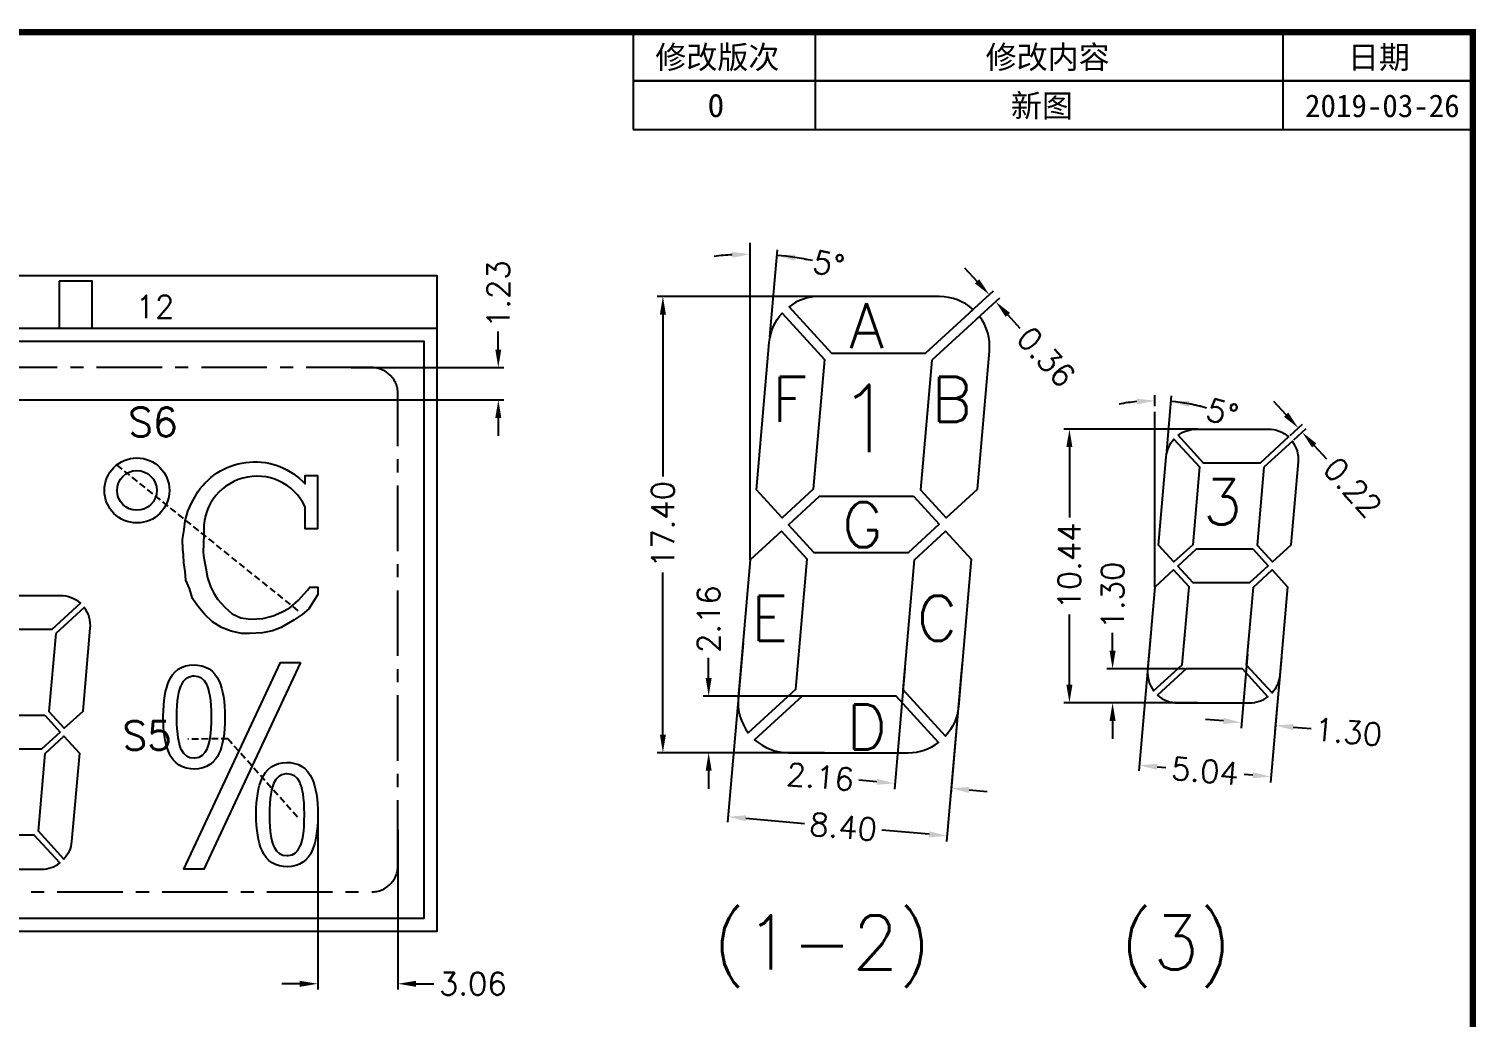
# Model space of a CAD drawing. Header units: millimetres. Extents: x 506 to 944, y -43 to 42.
# Drawn here: x 655.6 to 710.8, y -10.2 to 27.5 of the extents above; entities that cross this region are included whole.
import ezdxf
from ezdxf.enums import TextEntityAlignment as Align

# ---------------------------------------------------------------- set-up
doc = ezdxf.new("R2010")
doc.units = ezdxf.units.MM
doc.linetypes.add('CENTER', pattern=[2, 1.25, -0.25, 0.25, -0.25])
doc.linetypes.add('DASHED2', pattern=[0.375, 0.25, -0.125])
for name, color, linetype in [('com', 1, 'Continuous'), ('DIM', 3, 'Continuous'), ('DWG', 7, 'Continuous'), ('SPEC', 2, 'Continuous')]:
    doc.layers.add(name, color=color, linetype=linetype)
doc.styles.add('ggg', font='')
doc.styles.add('romans', font='romans.shx')
doc.styles.get('ggg').set_extended_font_data('SimSun')
doc.dimstyles.new('LCDDIM', dxfattribs={"dimtxt": 1.52, "dimasz": 1.216, "dimexe": 0.38, "dimexo": 0.38, "dimgap": 0.304, "dimtad": 0, "dimzin": 0, "dimdsep": 46, "dimtxsty": 'romans', "dimcen": 0.45, "dimclrd": 256, "dimclre": 256, "dimclrt": 256, "dimadec": 0, "dimazin": 3, "dimtfac": 1, "dimtofl": 0, "dimtmove": 0, "dimatfit": 0, "dimfxl": 1, "dimarcsym": 0})

# ---------------------------------------------------------------- blocks, each defined once
blk = doc.blocks.new('*D64')
at = {"layer": 'Defpoints', "color": 0}
for p in [(666.584, -2.344), (669.643, -2.816), (669.643, -8.9)]:
    blk.add_point(p, dxfattribs=at)
at = {"layer": 'DIM', "lineweight": -2}
for p, q in [((666.584, -2.559), (666.584, -9.115)), ((669.643, -3.031), (669.643, -9.115)), ((665.896, -8.9), (665.208, -8.9)), ((670.331, -8.9), (671.019, -8.9))]:
    blk.add_line(p, q, dxfattribs=at)
at = {"layer": 'DIM'}
for points in [[(665.896, -8.786), (665.896, -9.015), (666.584, -8.9)], [(670.331, -8.786), (670.331, -9.015), (669.643, -8.9)]]:
    blk.add_solid(points, dxfattribs=at)
at = {"layer": 'DIM', "insert": (672.502, -8.9), "char_height": 0.86, "attachment_point": 5, "style": 'romans'}
blk.add_mtext('3.06', dxfattribs=at)
blk = doc.blocks.new('DWG')
at = {"layer": 'DWG'}
for points in [[(8.707, 20.266), (8.707, 17.035), (9.043, 17.035), (9.043, 20.266)], [(6.595, 19.766), (5.397, 18.454), (5.397, 16.985), (5.047, 16.985), (5.047, 18.454), (3.849, 19.766)], [(4.136, 19.6), (5.047, 18.593), (5.047, 19.6)], [(5.397, 19.6), (5.397, 18.593), (6.308, 19.6)], [(7.8, 19.428), (7.8, 17.024), (8.135, 17.024), (8.135, 19.428)], [(6.893, 18.934), (6.893, 17.034), (7.228, 17.034), (7.228, 18.934)], [(5.986, 18.301), (5.986, 17.001), (6.321, 17.001), (6.321, 18.301)], [(6.584, 13.444), (6.584, 13.574), (7.06, 13.574), (7.06, 13.444)], [(6.584, 13.094), (6.584, 13.224), (7.06, 13.224), (7.06, 13.094)], [(6.584, 12.744), (6.584, 12.874), (7.06, 12.874), (7.06, 12.744)], [(6.584, 12.394), (6.584, 12.524), (7.06, 12.524), (7.06, 12.394)], [(6.584, 12.044), (6.584, 12.174), (7.06, 12.174), (7.06, 12.044)], [(17.828, 12.149), (18.808, 11.08), (17.617, 9.989), (14.032, 9.989), (13.052, 11.058), (14.243, 12.149)], [(29.228, 12.149), (30.208, 11.08), (29.017, 9.989), (25.432, 9.989), (24.452, 11.058), (25.643, 12.149)], [(43.39, 10.117), (43.546, 10.149), (43.717, 10.161), (43.851, 10.154), (44.01, 10.127), (44.156, 10.078), (44.29, 10.008), (44.409, 9.918), (44.516, 9.805), (44.607, 9.672), (44.616, 9.657), (44.675, 9.542), (44.726, 9.415), (44.772, 9.274), (44.809, 9.12), (44.84, 8.955), (44.865, 8.777), (44.882, 8.587), (44.892, 8.384), (44.896, 8.168), (44.896, 8.146), (44.892, 7.929), (44.88, 7.728), (44.863, 7.538), (44.838, 7.361), (44.806, 7.197), (44.767, 7.046), (44.723, 6.907), (44.67, 6.781), (44.611, 6.67), (44.543, 6.568), (44.439, 6.451), (44.324, 6.354), (44.194, 6.28), (44.051, 6.227), (43.893, 6.195), (43.722, 6.185), (43.59, 6.19), (43.429, 6.217), (43.283, 6.266), (43.149, 6.334), (43.03, 6.425), (42.924, 6.537), (42.832, 6.67), (42.823, 6.685), (42.766, 6.798), (42.713, 6.926), (42.669, 7.066), (42.63, 7.219), (42.6, 7.383), (42.576, 7.561), (42.559, 7.753), (42.547, 7.957), (42.544, 8.174), (42.544, 8.201), (42.549, 8.414), (42.561, 8.616), (42.578, 8.806), (42.603, 8.982), (42.635, 9.145), (42.674, 9.296), (42.72, 9.435), (42.773, 9.562), (42.832, 9.674), (42.898, 9.776), (43, 9.893), (43.117, 9.99), (43.246, 10.064)], [(47.781, 10.251), (44.088, 2.369), (43.331, 2.369), (47.024, 10.251)], [(43.207, 9.352), (43.164, 9.237), (43.13, 9.104), (43.102, 8.954), (43.08, 8.784), (43.064, 8.596), (43.054, 8.391), (43.051, 8.168), (43.051, 8.148), (43.054, 7.924), (43.064, 7.721), (43.081, 7.534), (43.103, 7.366), (43.132, 7.219), (43.168, 7.088), (43.208, 6.976), (43.229, 6.931), (43.319, 6.79), (43.431, 6.69), (43.563, 6.631), (43.717, 6.61), (43.761, 6.612), (43.91, 6.642), (44.038, 6.714), (44.143, 6.826), (44.226, 6.976), (44.231, 6.985), (44.272, 7.099), (44.305, 7.231), (44.334, 7.38), (44.356, 7.55), (44.372, 7.738), (44.38, 7.943), (44.383, 8.168), (44.383, 8.191), (44.38, 8.413), (44.37, 8.616), (44.355, 8.803), (44.331, 8.969), (44.302, 9.118), (44.268, 9.25), (44.226, 9.362), (44.205, 9.408), (44.116, 9.549), (44.004, 9.649), (43.871, 9.708), (43.717, 9.728), (43.676, 9.727), (43.527, 9.696), (43.402, 9.625), (43.295, 9.515), (43.21, 9.362)], [(38.021, 8.237), (38.609, 7.596), (37.894, 6.941), (35.743, 6.941), (35.156, 7.582), (35.87, 8.237)], [(46.096, 4.69), (46.108, 4.892), (46.125, 5.082), (46.15, 5.258), (46.182, 5.421), (46.221, 5.572), (46.267, 5.711), (46.32, 5.838), (46.379, 5.95), (46.445, 6.052), (46.547, 6.169), (46.664, 6.266), (46.793, 6.34), (46.937, 6.393), (47.093, 6.425), (47.264, 6.437), (47.398, 6.43), (47.558, 6.403), (47.703, 6.354), (47.837, 6.284), (47.956, 6.194), (48.063, 6.081), (48.154, 5.949), (48.163, 5.933), (48.222, 5.818), (48.273, 5.691), (48.319, 5.55), (48.356, 5.396), (48.387, 5.231), (48.412, 5.053), (48.429, 4.863), (48.439, 4.66), (48.443, 4.444), (48.443, 4.422), (48.439, 4.205), (48.427, 4.004), (48.41, 3.814), (48.385, 3.637), (48.353, 3.473), (48.314, 3.322), (48.27, 3.183), (48.217, 3.057), (48.158, 2.946), (48.09, 2.844), (47.987, 2.727), (47.871, 2.63), (47.741, 2.556), (47.598, 2.503), (47.441, 2.471), (47.269, 2.461), (47.137, 2.466), (46.976, 2.493), (46.83, 2.542), (46.696, 2.61), (46.578, 2.701), (46.471, 2.813), (46.379, 2.946), (46.371, 2.961), (46.313, 3.074), (46.26, 3.202), (46.216, 3.342), (46.177, 3.495), (46.147, 3.659), (46.123, 3.837), (46.106, 4.029), (46.094, 4.233), (46.091, 4.45), (46.091, 4.477)], [(46.754, 5.628), (46.711, 5.513), (46.678, 5.38), (46.649, 5.23), (46.627, 5.06), (46.611, 4.872), (46.601, 4.667), (46.598, 4.444), (46.598, 4.424), (46.601, 4.2), (46.611, 3.997), (46.628, 3.81), (46.65, 3.642), (46.679, 3.495), (46.715, 3.364), (46.756, 3.252), (46.776, 3.207), (46.866, 3.066), (46.978, 2.966), (47.11, 2.907), (47.264, 2.886), (47.308, 2.888), (47.458, 2.918), (47.585, 2.99), (47.69, 3.102), (47.773, 3.252), (47.778, 3.261), (47.819, 3.375), (47.853, 3.507), (47.881, 3.656), (47.904, 3.826), (47.919, 4.014), (47.927, 4.219), (47.931, 4.444), (47.931, 4.467), (47.927, 4.689), (47.917, 4.892), (47.902, 5.079), (47.878, 5.245), (47.849, 5.394), (47.815, 5.526), (47.773, 5.638), (47.753, 5.684), (47.663, 5.825), (47.551, 5.925), (47.419, 5.984), (47.264, 6.004), (47.224, 6.003), (47.074, 5.972), (46.949, 5.901), (46.842, 5.791), (46.757, 5.638)]]:
    blk.add_lwpolyline(points, close=True, dxfattribs=at)
for points in [[(18.812, 19.769, -0.185883), (20.1, 19.273), (18.284, 17.609), (14.699, 17.609), (13.076, 19.38, -0.163401), (14.235, 19.769)], [(25.635, 19.769, 0.163401), (24.476, 19.38), (26.099, 17.609), (29.684, 17.609), (31.5, 19.273, 0.185883), (30.212, 19.769)], [(14.433, 17.366), (14, 12.415), (12.809, 11.323), (11.83, 12.392), (12.322, 18.016, -0.163401), (12.81, 19.137)], [(20.343, 19.008), (18.527, 17.344), (18.094, 12.392), (19.073, 11.323), (20.264, 12.415), (20.725, 17.682, 0.185883)], [(25.833, 17.366), (25.4, 12.415), (24.209, 11.323), (23.23, 12.392), (23.722, 18.016, -0.163401), (24.21, 19.137)], [(29.927, 17.344), (29.494, 12.392), (30.473, 11.323), (31.664, 12.415), (32.125, 17.682, 0.185883), (31.743, 19.008)], [(43.343, 15.329), (43.385, 15.651), (43.481, 16.017), (43.639, 16.347), (43.867, 16.763, -0.481546), (47.959, 17.061), (47.959, 17.38), (48.428, 17.38), (48.428, 15.35), (47.956, 15.35), (47.956, 16.193, 0.840947), (44.097, 15.127), (44.066, 14.449), (44.086, 14.238), (44.165, 13.848), (44.231, 13.486), (44.352, 13.155), (44.478, 12.901), (44.61, 12.665), (44.889, 12.362), (45.176, 12.108), (45.504, 11.958), (45.871, 11.904), (45.878, 11.904), (46.343, 11.924), (46.744, 12.035), (47.051, 12.168), (47.379, 12.338), (47.689, 12.62), (48.052, 13.007), (48.137, 13.122), (48.439, 13.122), (48.439, 12.84), (48.322, 12.636), (48.1, 12.296), (47.847, 12.085), (47.545, 11.878), (47.042, 11.589), (46.719, 11.458), (46.326, 11.379), (45.83, 11.356), (45.525, 11.359), (45.134, 11.445), (44.764, 11.579), (44.429, 11.8), (44.134, 12.075), (43.863, 12.394), (43.655, 12.697), (43.545, 13.074), (43.411, 13.395), (43.383, 13.718), (43.327, 14.054), (43.32, 14.361), (43.294, 14.572), (43.284, 14.947)], [(5.808, 15.333), (5.744, 15.348), (5.679, 15.359), (5.613, 15.366), (5.547, 15.368), (5.48, 15.366), (5.414, 15.359), (5.349, 15.348), (5.286, 15.333), (5.223, 15.313), (5.163, 15.289), (5.105, 15.26), (5.05, 15.229), (4.998, 15.193), (4.949, 15.154), (4.904, 15.112), (4.863, 15.067), (4.827, 15.019), (4.794, 14.969), (4.766, 14.916), (4.743, 14.862), (4.725, 14.807), (4.712, 14.751), (4.705, 14.694), (4.702, 14.636), (4.702, 11.776, 2.796157), (6.391, 11.818), (6.391, 14.636), (6.389, 14.694), (6.381, 14.751), (6.368, 14.807), (6.35, 14.862), (6.327, 14.916), (6.299, 14.969), (6.267, 15.019), (6.23, 15.067), (6.189, 15.112), (6.144, 15.154), (6.095, 15.193), (6.043, 15.229), (5.988, 15.26), (5.93, 15.289), (5.87, 15.313)], [(6.229, 14.68), (6.223, 14.723), (6.213, 14.765), (6.198, 14.807), (6.18, 14.848), (6.158, 14.887), (6.132, 14.925), (6.102, 14.962), (6.069, 14.996), (6.033, 15.029), (5.993, 15.059), (5.951, 15.086), (5.906, 15.111), (5.859, 15.132), (5.81, 15.151), (5.76, 15.166), (5.708, 15.178), (5.654, 15.187), (5.601, 15.192), (5.547, 15.194), (5.492, 15.192), (5.439, 15.187), (5.386, 15.178), (5.334, 15.166), (5.283, 15.151), (5.234, 15.132), (5.187, 15.111), (5.142, 15.086), (5.1, 15.059), (5.06, 15.029), (5.024, 14.996), (4.991, 14.962), (4.961, 14.925), (4.935, 14.887), (4.913, 14.848), (4.895, 14.807), (4.881, 14.765), (4.87, 14.723), (4.864, 14.68), (4.862, 14.636), (4.862, 11.701, 3.11494), (6.231, 11.747), (6.231, 14.636)], [(5.228, 14.237), (5.228, 11.612, 4.764749), (5.912, 11.614), (5.912, 14.237)], [(35.17, 12.576, -0.163401), (35.865, 12.809), (38.611, 12.809, -0.185883), (39.384, 12.512), (38.294, 11.513), (36.143, 11.513)], [(35.984, 11.367), (35.724, 8.396), (35.01, 7.742), (34.422, 8.383), (34.717, 11.758, -0.163401), (35.01, 12.43)], [(38.44, 11.354), (38.18, 8.383), (38.768, 7.742), (39.482, 8.396), (39.759, 11.557, 0.185883), (39.53, 12.352)], [(11.596, 9.724), (11.135, 4.456, 0.185883), (11.517, 3.13), (13.333, 4.795), (13.766, 9.746), (12.787, 10.815)], [(20.03, 9.746), (19.538, 4.122, -0.163401), (19.05, 3.001), (17.427, 4.772), (17.86, 9.724), (19.051, 10.815)], [(22.996, 9.724), (22.535, 4.456, 0.185883), (22.917, 3.13), (24.733, 4.795), (25.166, 9.746), (24.187, 10.815)], [(31.43, 9.746), (30.938, 4.122, -0.163401), (30.45, 3.001), (28.827, 4.772), (29.26, 9.724), (30.451, 10.815)], [(4.757, 3.098, 0.102788), (5.26, 2.718, 0.224514), (6.406, 2.718, 0.102788), (6.909, 3.098, 0.093096), (7.234, 3.649, 0.068991), (7.347, 4.176, 0.092319), (5.844, 7.366, 0.092064), (4.319, 4.177, 0.069032), (4.431, 3.649, 0.093096)], [(34.005, 3.622, 0.185883), (34.235, 2.826), (35.324, 3.824), (35.584, 6.795), (34.996, 7.437), (34.282, 6.782)], [(39.047, 3.421, -0.163401), (38.754, 2.748), (37.78, 3.811), (38.04, 6.782), (38.755, 7.437), (39.342, 6.795)], [(4.874, 3.201, 0.102788), (5.327, 2.86, 0.224514), (6.339, 2.86, 0.102788), (6.791, 3.201, 0.093096), (7.087, 3.702, 0.065474), (7.189, 4.162, 0.085736), (5.842, 7.096, 0.08553), (4.477, 4.162, 0.065361), (4.578, 3.702, 0.093096)], [(4.804, 4.616, 1.223933), (6.985, 4.008, 0.053406), (6.015, 4.122, -0.245688)], [(13.577, 4.529), (11.76, 2.865, 0.185883), (13.048, 2.369), (17.626, 2.369, 0.163401), (18.784, 2.758), (17.162, 4.529)], [(24.977, 4.529), (23.16, 2.865, 0.185883), (24.448, 2.369), (29.026, 2.369, 0.163401), (30.184, 2.758), (28.562, 4.529)], [(35.47, 3.665), (34.38, 2.667, 0.185883), (35.153, 2.369), (37.9, 2.369, 0.163401), (38.595, 2.603), (37.621, 3.665)]]:
    blk.add_lwpolyline(points, format="xyb", close=True, dxfattribs=at)
for centre, radius in [((41.538, 16.814), 1.24), ((41.538, 16.814), 0.758), ((32.343, 3.105), 0.684)]:
    blk.add_circle(centre, radius, dxfattribs=at)
blk = doc.blocks.new('*D67')
at = {"layer": 'Defpoints', "color": 0}
for p in [(667.645, 14.604), (673.475, 14.604), (627.186, 13.37)]:
    blk.add_point(p, dxfattribs=at)
at = {"layer": 'DIM', "lineweight": -2}
for p, q in [((673.475, 15.292), (673.475, 15.98)), ((667.86, 14.604), (673.69, 14.604)), ((627.401, 13.37), (673.69, 13.37)), ((673.475, 12.682), (673.475, 11.994))]:
    blk.add_line(p, q, dxfattribs=at)
at = {"layer": 'DIM'}
for points in [[(673.36, 15.292), (673.589, 15.292), (673.475, 14.604)], [(673.36, 12.682), (673.589, 12.682), (673.475, 13.37)]]:
    blk.add_solid(points, dxfattribs=at)
at = {"layer": 'DIM', "insert": (673.475, 17.401), "char_height": 0.86, "attachment_point": 5, "rotation": 90, "style": 'romans'}
blk.add_mtext('1.23', dxfattribs=at)
blk = doc.blocks.new('A')
at = {"layer": 'SPEC', "const_width": 0.7}
blk.add_lwpolyline([(0, 0), (0, 202.93), (287, 202.93), (287, 0), (0, 0)], dxfattribs=at)
at = {"layer": 'SPEC'}
for points in [[(194.26, 197.57), (287.01, 197.57), (287.01, 202.92, 0.414214), (287, 202.93), (194.26, 202.93)], [(194.26, 192.2), (287.01, 192.2), (287.01, 197.56, 0.414214), (287, 197.57), (194.26, 197.57)]]:
    blk.add_lwpolyline(points, format="xyb", close=True, dxfattribs=at)
for points in [[(214.4, 197.57), (214.4, 202.93)], [(266.03, 197.57), (266.03, 202.93)], [(214.4, 192.2), (214.4, 197.57)], [(266.03, 192.2), (266.03, 197.57)]]:
    blk.add_lwpolyline(points, dxfattribs=at)
at = {"layer": 'SPEC', "style": 'ggg'}
for s, height, p in [('修改版次', 2.511, (196.71, 198.91)), ('修改内容', 2.511, (233.19, 198.91)), ('日期', 2.511, (273.2, 198.91)), ('O', 2.51, (202.55, 193.55)), ('新图', 2.511, (235.98, 193.55)), ('2019-03-26', 2.511, (268.46, 193.55))]:
    blk.add_text(s, height=height, dxfattribs=at).set_placement(p)
blk = doc.blocks.new('*D82')
at = {"layer": 'Defpoints', "color": 0}
for p in [(702.088, 3.889), (703.379, 3.776), (703.132, 0.951)]:
    blk.add_point(p, dxfattribs=at)
at = {"layer": 'DIM', "lineweight": -2}
for p, q in [((702.069, 3.675), (701.822, 0.85)), ((703.36, 3.562), (703.113, 0.737)), ((701.155, 1.124), (700.47, 1.184)), ((703.817, 0.891), (704.502, 0.831))]:
    blk.add_line(p, q, dxfattribs=at)
at = {"layer": 'DIM'}
for points in [[(701.165, 1.238), (701.145, 1.01), (701.84, 1.064)], [(703.827, 1.005), (703.807, 0.777), (703.132, 0.951)]]:
    blk.add_solid(points, dxfattribs=at)
at = {"layer": 'DIM', "insert": (705.918, 0.707), "char_height": 0.86, "attachment_point": 5, "rotation": 355, "style": 'romans'}
blk.add_mtext('1.30', dxfattribs=at)
blk = doc.blocks.new('*D83')
at = {"layer": 'Defpoints', "color": 0}
for p in [(698.413, 4.846), (703.434, 4.406), (702.961, -1.003)]:
    blk.add_point(p, dxfattribs=at)
at = {"layer": 'DIM', "lineweight": -2}
for p, q in [((698.394, 4.632), (697.921, -0.778)), ((703.415, 4.192), (702.942, -1.217)), ((698.625, -0.624), (698.953, -0.652)), ((702.275, -0.943), (701.947, -0.914))]:
    blk.add_line(p, q, dxfattribs=at)
at = {"layer": 'DIM'}
for points in [[(698.635, -0.51), (698.615, -0.738), (697.94, -0.564)], [(702.285, -0.829), (702.265, -1.057), (702.961, -1.003)]]:
    blk.add_solid(points, dxfattribs=at)
at = {"layer": 'DIM', "insert": (700.45, -0.783), "char_height": 0.86, "attachment_point": 5, "rotation": 355, "style": 'romans'}
blk.add_mtext('5.04', dxfattribs=at)
blk = doc.blocks.new('*D84')
at = {"layer": 'Defpoints', "color": 0}
for p in [(703.535, 11.866), (703.681, 11.707), (704.153, 12.139)]:
    blk.add_point(p, dxfattribs=at)
at = {"layer": 'DIM', "lineweight": -2}
for p, q in [((703.542, 12.805), (703.077, 13.313)), ((703.694, 12.011), (704.166, 12.443)), ((703.84, 11.852), (704.311, 12.284)), ((704.618, 11.632), (705.083, 11.124))]:
    blk.add_line(p, q, dxfattribs=at)
at = {"layer": 'DIM'}
for points in [[(703.627, 12.883), (703.458, 12.728), (704.007, 12.298)], [(704.702, 11.709), (704.533, 11.554), (704.153, 12.139)]]:
    blk.add_solid(points, dxfattribs=at)
at = {"layer": 'DIM', "insert": (706.084, 10.031), "char_height": 0.86, "attachment_point": 5, "rotation": 312.5, "style": 'romans'}
blk.add_mtext('0.22', dxfattribs=at)
blk = doc.blocks.new('*D85')
at = {"layer": 'Defpoints', "color": 0}
for p in [(698.741, 13.336), (698.534, 12.919), (698.969, 11.204), (698.674, 7.83), (698.534, 6.229)]:
    blk.add_point(p, dxfattribs=at)
at = {"layer": 'DIM', "lineweight": -2}
for p, q in [((698.534, 13.134), (698.534, 13.554)), ((698.988, 11.418), (699.173, 13.527))]:
    blk.add_line(p, q, dxfattribs=at)
for start, end in [(95.5457, 101.0913), (73.8956, 85), (73.9087, 79.4543)]:
    blk.add_arc((698.534, 6.229), 7.111, start, end, dxfattribs=at)
at = {"layer": 'DIM'}
for points in [[(697.841, 13.421), (697.852, 13.192), (698.534, 13.339)], [(699.82, 13.106), (699.851, 13.333), (699.154, 13.312)]]:
    blk.add_solid(points, dxfattribs=at)
at = {"layer": 'DIM', "insert": (701.105, 12.888), "char_height": 0.86, "attachment_point": 5, "rotation": 343.8956, "style": 'romans'}
blk.add_mtext('5°', dxfattribs=at)
blk = doc.blocks.new('*D86')
at = {"layer": 'Defpoints', "color": 0}
for p in [(699.902, 3.112), (696.92, 1.816), (699.902, 1.816)]:
    blk.add_point(p, dxfattribs=at)
at = {"layer": 'DIM', "lineweight": -2}
for p, q in [((696.92, 3.8), (696.92, 4.488)), ((699.687, 3.112), (696.705, 3.112)), ((699.687, 1.816), (696.705, 1.816)), ((696.92, 1.128), (696.92, 0.44))]:
    blk.add_line(p, q, dxfattribs=at)
at = {"layer": 'DIM'}
for points in [[(696.805, 3.8), (697.034, 3.8), (696.92, 3.112)], [(696.805, 1.128), (697.034, 1.128), (696.92, 1.816)]]:
    blk.add_solid(points, dxfattribs=at)
at = {"layer": 'DIM', "insert": (696.92, 5.909), "char_height": 0.86, "attachment_point": 5, "rotation": 90, "style": 'romans'}
blk.add_mtext('1.30', dxfattribs=at)
blk = doc.blocks.new('*D87')
at = {"layer": 'Defpoints', "color": 0}
for p in [(700.391, 12.256), (695.271, 1.816), (700.391, 1.816)]:
    blk.add_point(p, dxfattribs=at)
at = {"layer": 'DIM', "lineweight": -2}
for p, q in [((700.176, 12.256), (695.056, 12.256)), ((695.271, 11.568), (695.271, 8.887)), ((695.271, 2.504), (695.271, 5.185)), ((700.176, 1.816), (695.056, 1.816))]:
    blk.add_line(p, q, dxfattribs=at)
at = {"layer": 'DIM'}
for points in [[(695.156, 11.568), (695.386, 11.568), (695.271, 12.256)], [(695.156, 2.504), (695.386, 2.504), (695.271, 1.816)]]:
    blk.add_solid(points, dxfattribs=at)
at = {"layer": 'DIM', "insert": (695.271, 7.036), "char_height": 0.86, "attachment_point": 5, "rotation": 90, "style": 'romans'}
blk.add_mtext('10.44', dxfattribs=at)
blk = doc.blocks.new('*D75')
at = {"layer": 'Defpoints', "color": 0}
for p in [(682.832, 4.301), (691.2, 3.568), (690.603, -3.259)]:
    blk.add_point(p, dxfattribs=at)
at = {"layer": 'DIM', "lineweight": -2}
for p, q in [((682.814, 4.086), (682.216, -2.741)), ((691.182, 3.354), (690.584, -3.473)), ((682.92, -2.587), (685.164, -2.783)), ((689.918, -3.199), (688.118, -3.042))]:
    blk.add_line(p, q, dxfattribs=at)
at = {"layer": 'DIM'}
for points in [[(682.93, -2.473), (682.91, -2.701), (682.235, -2.527)], [(689.928, -3.085), (689.908, -3.313), (690.603, -3.259)]]:
    blk.add_solid(points, dxfattribs=at)
at = {"layer": 'DIM', "insert": (686.641, -2.912), "char_height": 0.86, "attachment_point": 5, "rotation": 355, "style": 'romans'}
blk.add_mtext('8.40', dxfattribs=at)
blk = doc.blocks.new('*D76')
at = {"layer": 'Defpoints', "color": 0}
for p in [(691.354, 16.598), (692.456, 17.119), (691.597, 16.333)]:
    blk.add_point(p, dxfattribs=at)
at = {"layer": 'DIM', "lineweight": -2}
for p, q in [((691.748, 17.892), (691.283, 18.399)), ((691.512, 16.743), (692.371, 17.53)), ((691.756, 16.478), (692.614, 17.265)), ((692.921, 16.612), (693.385, 16.105))]:
    blk.add_line(p, q, dxfattribs=at)
at = {"layer": 'DIM'}
for points in [[(691.832, 17.969), (691.663, 17.814), (692.213, 17.385)], [(693.005, 16.689), (692.836, 16.535), (692.456, 17.119)]]:
    blk.add_solid(points, dxfattribs=at)
at = {"layer": 'DIM', "insert": (694.387, 15.012), "char_height": 0.86, "attachment_point": 5, "rotation": 312.5, "style": 'romans'}
blk.add_mtext('0.36', dxfattribs=at)
blk = doc.blocks.new('*D88')
at = {"layer": 'Defpoints', "color": 0}
for p in [(683.092, 19.36), (683.431, 18.921), (683.818, 15.563), (683.326, 9.938), (683.092, 7.27)]:
    blk.add_point(p, dxfattribs=at)
at = {"layer": 'DIM', "lineweight": -2}
blk.add_line((683.836, 15.777), (684.127, 19.095), dxfattribs=at)
for start, end in [(93.3824, 96.7649), (78.2322, 85), (78.2351, 81.6176)]:
    blk.add_arc((683.092, 7.27), 11.656, start, end, dxfattribs=at)
at = {"layer": 'DIM'}
for points in [[(682.401, 19.02), (682.408, 18.791), (683.092, 18.926)], [(684.778, 18.687), (684.805, 18.915), (684.108, 18.881)]]:
    blk.add_solid(points, dxfattribs=at)
at = {"layer": 'DIM', "insert": (686.079, 18.554), "char_height": 0.86, "attachment_point": 5, "rotation": 348.2322, "style": 'romans'}
blk.add_mtext('5°', dxfattribs=at)
blk = doc.blocks.new('*D77')
at = {"layer": 'Defpoints', "color": 0}
for p in [(685.493, 2.075), (681.503, -0.085), (685.493, -0.085)]:
    blk.add_point(p, dxfattribs=at)
at = {"layer": 'DIM', "lineweight": -2}
for p, q in [((681.503, 2.763), (681.503, 3.529)), ((685.278, 2.075), (681.288, 2.075)), ((685.278, -0.085), (681.288, -0.085)), ((681.503, -0.773), (681.503, -1.461))]:
    blk.add_line(p, q, dxfattribs=at)
at = {"layer": 'DIM'}
for points in [[(681.388, 2.763), (681.617, 2.763), (681.503, 2.075)], [(681.388, -0.773), (681.617, -0.773), (681.503, -0.085)]]:
    blk.add_solid(points, dxfattribs=at)
at = {"layer": 'DIM', "insert": (681.503, 5.011), "char_height": 0.86, "attachment_point": 5, "rotation": 90, "style": 'romans'}
blk.add_mtext('2.16', dxfattribs=at)
blk = doc.blocks.new('*D78')
at = {"layer": 'Defpoints', "color": 0}
for p in [(686.14, 17.315), (679.756, -0.085), (686.14, -0.085)]:
    blk.add_point(p, dxfattribs=at)
at = {"layer": 'DIM', "lineweight": -2}
for p, q in [((685.925, 17.315), (679.541, 17.315)), ((679.756, 16.627), (679.756, 10.446)), ((679.756, 0.603), (679.756, 6.785)), ((685.925, -0.085), (679.541, -0.085))]:
    blk.add_line(p, q, dxfattribs=at)
at = {"layer": 'DIM'}
for points in [[(679.641, 16.627), (679.871, 16.627), (679.756, 17.315)], [(679.641, 0.603), (679.871, 0.603), (679.756, -0.085)]]:
    blk.add_solid(points, dxfattribs=at)
at = {"layer": 'DIM', "insert": (679.756, 8.615), "char_height": 0.86, "attachment_point": 5, "rotation": 90, "style": 'romans'}
blk.add_mtext('17.40', dxfattribs=at)
blk = doc.blocks.new('*D79')
at = {"layer": 'Defpoints', "color": 0}
for p in [(689.012, 3.334), (691.163, 3.146), (690.762, -1.445)]:
    blk.add_point(p, dxfattribs=at)
at = {"layer": 'DIM', "lineweight": -2}
for p, q in [((688.993, 3.12), (688.591, -1.471)), ((691.145, 2.931), (690.743, -1.659)), ((687.925, -1.197), (687.239, -1.137)), ((691.447, -1.505), (692.133, -1.565))]:
    blk.add_line(p, q, dxfattribs=at)
at = {"layer": 'DIM'}
for points in [[(687.935, -1.082), (687.915, -1.311), (688.61, -1.257)], [(691.457, -1.391), (691.437, -1.619), (690.762, -1.445)]]:
    blk.add_solid(points, dxfattribs=at)
at = {"layer": 'DIM', "insert": (685.762, -1.008), "char_height": 0.86, "attachment_point": 5, "rotation": 355, "style": 'romans'}
blk.add_mtext('2.16', dxfattribs=at)

msp = doc.modelspace()

# ---------------------------------------------------------------- linework, layer by layer
at = {"layer": 'DIM'}
for p, q in [((683.092, 7.27), (683.092, 19.36)), ((698.534, 6.229), (698.534, 12.919))]:
    msp.add_line(p, q, dxfattribs=at)
at = {"layer": 'DWG'}
msp.add_line((618.143, 16.104), (671.143, 16.104), dxfattribs=at)
for points in [[(618.143, 18.104), (618.143, -6.896), (671.143, -6.896), (671.143, 18.104)], [(656.708, 17.904), (656.708, 16.104), (657.978, 16.104), (657.978, 17.904)], [(618.643, 15.604), (618.643, -6.396), (670.643, -6.396), (670.643, 15.604)], [(689.324, 9.695), (690.303, 8.626), (689.113, 7.535), (685.528, 7.535), (684.548, 8.604), (685.739, 9.695)], [(702.273, 7.684), (702.861, 7.042), (702.146, 6.388), (699.995, 6.388), (699.408, 7.029), (700.122, 7.684)]]:
    msp.add_lwpolyline(points, close=True, dxfattribs=at)
for points in [[(685.73, 17.315, 0.163401), (684.572, 16.926), (686.194, 15.155), (689.779, 15.155), (691.596, 16.819, 0.185883), (690.308, 17.315)], [(685.929, 14.912), (685.496, 9.961), (684.305, 8.869), (683.326, 9.938), (683.818, 15.563, -0.163401), (684.306, 16.683)], [(690.023, 14.89), (689.589, 9.938), (690.569, 8.869), (691.76, 9.961), (692.22, 15.228, 0.185883), (691.839, 16.554)], [(699.422, 12.022, -0.163401), (700.117, 12.256), (702.863, 12.256, -0.185883), (703.636, 11.958), (702.546, 10.96), (700.395, 10.96)], [(700.236, 10.814), (699.976, 7.843), (699.262, 7.188), (698.674, 7.83), (698.969, 11.204, -0.163401), (699.262, 11.876)], [(702.692, 10.801), (702.432, 7.83), (703.02, 7.188), (703.735, 7.843), (704.011, 11.003, 0.185883), (703.782, 11.799)], [(683.092, 7.27), (682.631, 2.003, 0.185883), (683.013, 0.676), (684.829, 2.341), (685.262, 7.292), (684.283, 8.361)], [(691.526, 7.292), (691.034, 1.668, -0.163401), (690.546, 0.547), (688.923, 2.318), (689.356, 7.27), (690.547, 8.361)], [(698.258, 3.068, 0.185883), (698.487, 2.273), (699.576, 3.271), (699.836, 6.242), (699.248, 6.883), (698.534, 6.229)], [(703.299, 2.867, -0.163401), (703.006, 2.195), (702.032, 3.258), (702.292, 6.229), (703.007, 6.883), (703.594, 6.242)], [(699.722, 3.112), (698.633, 2.113, 0.185883), (699.405, 1.816), (702.152, 1.816, 0.163401), (702.847, 2.049), (701.873, 3.112)], [(685.072, 2.075), (683.256, 0.411, 0.185883), (684.544, -0.085), (689.121, -0.085, 0.163401), (690.28, 0.304), (688.657, 2.075)]]:
    msp.add_lwpolyline(points, format="xyb", close=True, dxfattribs=at)
at = {"layer": 'DWG', "linetype": 'CENTER', "ltscale": 2}
msp.add_lwpolyline([(620.643, -5.396), (668.643, -5.396, 0.414214), (669.643, -4.396), (669.643, 13.604, 0.414214), (668.643, 14.604), (620.643, 14.604, 0.414214), (619.643, 13.604), (619.643, -4.396, 0.414214)], format="xyb", close=True, dxfattribs=at)
at = {"layer": 'SPEC', "color": 2, "linetype": 'DASHED2'}
for p, q in [((658.908, 10.888), (665.831, 5.325)), ((663.151, 0.44), (661.622, 0.434)), ((665.808, -2.547), (663.151, 0.44))]:
    msp.add_line(p, q, dxfattribs=at)

# ---------------------------------------------------------------- block references
at = {"layer": 'com', "xscale": 0.3456, "yscale": 0.3456, "zscale": 0.3456}
msp.add_blockref('A', (611.484, -42.735), dxfattribs=at)
at = {"layer": 'DWG'}
msp.add_blockref('DWG', (618.143, -6.896), dxfattribs=at)

# ---------------------------------------------------------------- texts
at = {"layer": 'DWG', "style": 'romans'}
msp.add_text('12', height=0.86, dxfattribs=at).set_placement((660.372, 16.923), align=Align.MIDDLE_CENTER)
at = {"layer": 'SPEC', "color": 2, "style": 'romans'}
for s, height, p in [('A', 1.72, (687.53, 16.204)), ('F', 1.72, (684.594, 13.388)), ('1', 2.58, (687.512, 12.661)), ('B', 1.72, (690.779, 13.388)), ('3', 1.72, (701.115, 9.482)), ('G', 1.72, (687.372, 8.607)), ('E', 1.72, (683.826, 5.043)), ('C', 1.72, (690.221, 5.043)), ('D', 1.72, (687.53, 0.892)), ('(1-2)', 2.064, (685.828, -7.469)), ('(3)', 2.064, (699.336, -7.469))]:
    msp.add_text(s, height=height, dxfattribs=at).set_placement(p, align=Align.MIDDLE)
for s, p in [('S6', (660.295, 12.525)), ('S5', (660.072, 0.569))]:
    msp.add_text(s, height=1.1008, dxfattribs=at).set_placement(p, align=Align.MIDDLE_CENTER)

# ---------------------------------------------------------------- dimensions: what is measured, and where the dimension line sits
at = {"layer": 'DIM'}
for base, line1, line2, picture, middle in [((683.431, 18.921), ((683.092, 7.27), (683.092, 19.36)), ((683.326, 9.938), (683.818, 15.563)), '*D88', (686.079, 18.554)), ((698.741, 13.336), ((698.534, 6.229), (698.534, 12.919)), ((698.674, 7.83), (698.969, 11.204)), '*D85', (701.105, 12.888))]:
    dim = msp.add_angular_dim_2l(base=base, line1=line1, line2=line2, dimstyle='LCDDIM', override={"dimtxt": 0.86, "dimasz": 0.688, "dimexe": 0.215, "dimexo": 0.215, "dimgap": 0.172}, dxfattribs=at)
    dim.commit()
    dim.dimension.update_dxf_attribs({"geometry": picture, "text_midpoint": middle})
for base, p1, p2, override, picture, middle in [((673.475, 14.604), (627.186, 13.37), (667.645, 14.604), {"dimtxt": 0.86, "dimasz": 0.688, "dimexe": 0.215, "dimexo": 0.215, "dimgap": 0.172, "dimsah": 1, "dimdle": 1.376}, '*D67', (673.475, 17.401)), ((679.756, -0.085), (686.14, 17.315), (686.14, -0.085), {"dimtxt": 0.86, "dimasz": 0.688, "dimexe": 0.215, "dimexo": 0.215, "dimgap": 0.172}, '*D78', (679.756, 8.615)), ((695.271, 1.816), (700.391, 12.256), (700.391, 1.816), {"dimtxt": 0.86, "dimasz": 0.688, "dimexe": 0.215, "dimexo": 0.215, "dimgap": 0.172}, '*D87', (695.271, 7.036))]:
    dim = msp.add_linear_dim(base=base, p1=p1, p2=p2, angle=90, dimstyle='LCDDIM', override=override, dxfattribs=at)
    dim.commit()
    dim.dimension.update_dxf_attribs({"geometry": picture, "text_midpoint": middle})
for p1, p2, distance, picture, middle in [((691.354, 16.598), (691.597, 16.333), 1.165, '*D76', (694.387, 15.012)), ((703.535, 11.866), (703.681, 11.707), 0.64, '*D84', (706.084, 10.031)), ((698.413, 4.846), (703.434, 4.406), -5.43, '*D83', (700.45, -0.783)), ((702.088, 3.889), (703.379, 3.776), -2.836, '*D82', (705.918, 0.707))]:
    dim = msp.add_aligned_dim(p1=p1, p2=p2, distance=distance, dimstyle='LCDDIM', override={"dimtxt": 0.86, "dimasz": 0.688, "dimexe": 0.215, "dimexo": 0.215, "dimgap": 0.172}, dxfattribs=at)
    dim.commit()
    dim.dimension.update_dxf_attribs({"geometry": picture, "text_midpoint": middle})
for base, p1, p2, angle, picture, middle, dimtype in [((696.92, 1.816), (699.902, 3.112), (699.902, 1.816), 90, '*D86', (696.92, 5.909), 160), ((681.503, -0.085), (685.493, 2.075), (685.493, -0.085), 90, '*D77', (681.503, 5.011), 160), ((690.603, -3.259), (682.832, 4.301), (691.2, 3.568), 355, '*D75', (686.641, -2.912), 161), ((690.762, -1.445), (689.012, 3.334), (691.163, 3.146), 355, '*D79', (685.762, -1.008), 161)]:
    dim = msp.add_linear_dim(base=base, p1=p1, p2=p2, angle=angle, dimstyle='LCDDIM', override={"dimtxt": 0.86, "dimasz": 0.688, "dimexe": 0.215, "dimexo": 0.215, "dimgap": 0.172}, dxfattribs=at)
    dim.commit()
    dim.dimension.update_dxf_attribs({"geometry": picture, "text_midpoint": middle, "dimtype": dimtype})
dim = msp.add_linear_dim(base=(669.643, -8.9), p1=(666.584, -2.344), p2=(669.643, -2.816), dimstyle='LCDDIM', override={"dimtxt": 0.86, "dimasz": 0.688, "dimexe": 0.215, "dimexo": 0.215, "dimgap": 0.172, "dimsah": 1, "dimdle": 1.376}, dxfattribs=at)
dim.commit()
dim.dimension.update_dxf_attribs({"geometry": '*D64', "text_midpoint": (672.502, -8.9)})

doc.saveas('drawing.dxf')
